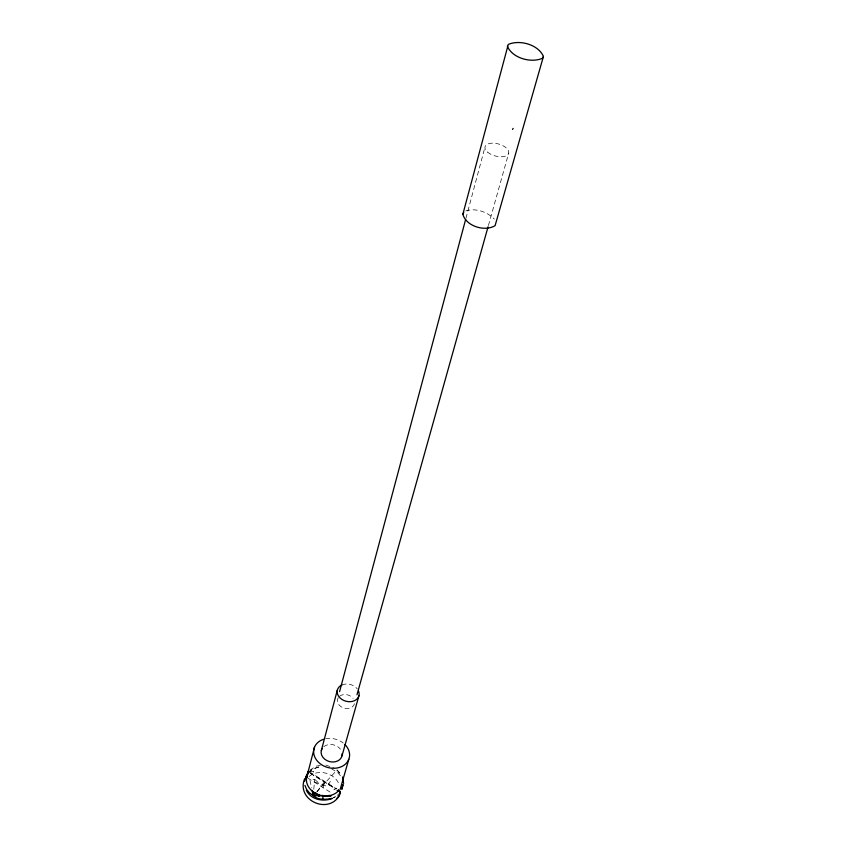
<?xml version="1.0" encoding="UTF-8"?>
<svg xmlns="http://www.w3.org/2000/svg" width="847" height="847" viewBox="0 0 847 847"><rect width="100%" height="100%" fill="white"/><g stroke="black" fill="none" stroke-linecap="round" stroke-linejoin="round"><path stroke-width="0.64" stroke-dasharray="4.24 3.18" d="M313.771 789.245L314.713 779.335L309.949 780.394L311.558 787.911M465.956 218.261L485.035 146.806M323.003 787.625L324.708 781.41L315.793 793.364M488.412 225.546L508.708 153.063M330.372 781.389L327.238 786.397L314.978 782.268L314.713 779.335L320.007 784.142M316.757 791.85L337.074 769.944L341.743 774.931M308.732 772.517L311.357 770.05L319.351 766.556M309.938 770.156L315.973 766.249L320.78 765.063M337.244 795.386L339.7 793.11M308.721 772.58L311.336 770.167L315.624 767.922L320.441 766.789M333.22 797.959L335.327 796.815M333.316 797.736L335.391 796.678M336.862 788.208L333.866 789.319L336.015 790.124M465.744 210.903C475.633 207.79 487.226 211.75 494.299 219.066M310.436 771.606L313.792 771.363L312.882 773.523L310.584 773.258L335.836 788.938M325.788 765.053L334.014 767.933M331.368 768.663L338.154 772.951L340.981 776.477M310.373 773.396L335.772 788.991M309.303 771.712L336.714 788.959M307.683 777.959L331.696 793.099M336.915 770.092L341.373 775.598M323.776 746.726A10.683 8.608 15.3 0 1 333.739 744.894L336.333 745.868A10.683 8.608 15.3 0 1 340.42 749.214M342.04 684.916A11.159 8.661 15.3 0 1 357.254 688.865M354.491 703.677A8.756 6.829 15.3 0 1 343.247 707.796A8.756 6.829 15.3 0 1 338.26 697.642M339.52 696.266A8.756 6.829 15.3 0 1 353.157 698.352M309.06 776.54A17.755 14.6 15.3 0 1 327.736 773.735L331.844 775.725A17.755 14.6 15.3 0 1 339.467 785.593M325.619 738.764A18.221 14.685 15.3 0 1 343.194 742.999M487.512 152.079A12.25 6.225 15.3 0 0 507.946 154.535A12.25 6.225 15.3 0 0 495.124 143.302A12.25 6.225 15.3 0 0 487.512 152.079"/><path stroke-width="1.27" d="M313.528 791.712C311.294 800.616 326.9 799.833 332.278 798.266M304.539 779.049C296.143 800.15 328.255 814.92 339.435 795.449L340.325 791.723L338.525 789.955M341.881 789.16L342.919 784.862M304.602 781.252L305.344 778.234M341.923 789.065L343.046 784.597M314.533 747.107L307.292 775.005A17.84 14.621 15.3 0 0 314.385 792.676L318.567 794.719A17.84 14.621 15.3 0 0 338.895 790.336M462.864 214.249L508.264 44.446C519.719 39.407 538.353 44.595 543.435 56.442L495.093 225.651C484.897 231.983 465.988 226.244 462.864 214.249L463.775 212.343M321.32 750.527L337.36 689.998M339.583 691.618L465.617 219.532M356.979 694.773L488.052 226.816M341.987 755.884L358.969 695.62M340.145 789.425L348.805 759.304M543.435 56.442L542.588 58.21C531.196 63.43 512.223 58.147 507.353 46.183M512.509 129.432L513.144 128.395M305.566 777.345L307.832 773.597L305.598 777.228M337 798.202L339.298 795.449L340.198 791.701L338.08 790.325M304.941 785.391L306.582 789.362L309.42 792.877L313.284 795.704L315.867 792.803M332.162 798.53C323.056 801.982 310.923 799.748 306.37 790.325M319.181 794.613L313.168 795.428L312.098 790.42M313.284 795.704L331.124 795.884L328.742 795.375M337.095 790.516L340.325 791.723L337.985 790.346M316.789 794.19L319.531 796.254M316.714 794.137L319.446 796.222M342.537 776.985L343.607 783.39M322.813 795.227L322.908 798.541M306.783 777.482C307.461 771.426 309.25 767.731 306.805 777.26M342.167 753.629A10.683 8.608 15.3 0 1 337.487 761.029A10.683 8.608 15.3 0 1 326.931 760.606L324.634 759.113A10.683 8.608 15.3 0 1 322.22 748.462M358.546 691.046A11.159 8.661 15.3 0 1 352.638 701.337A11.159 8.661 15.3 0 1 338.514 696.096A11.159 8.661 15.3 0 1 342.04 684.916M344.888 744.492A18.221 14.685 15.3 0 1 342.537 766.143A18.221 14.685 15.3 0 1 316.376 759.833A18.221 14.685 15.3 0 1 323.469 739.325"/></g></svg>
